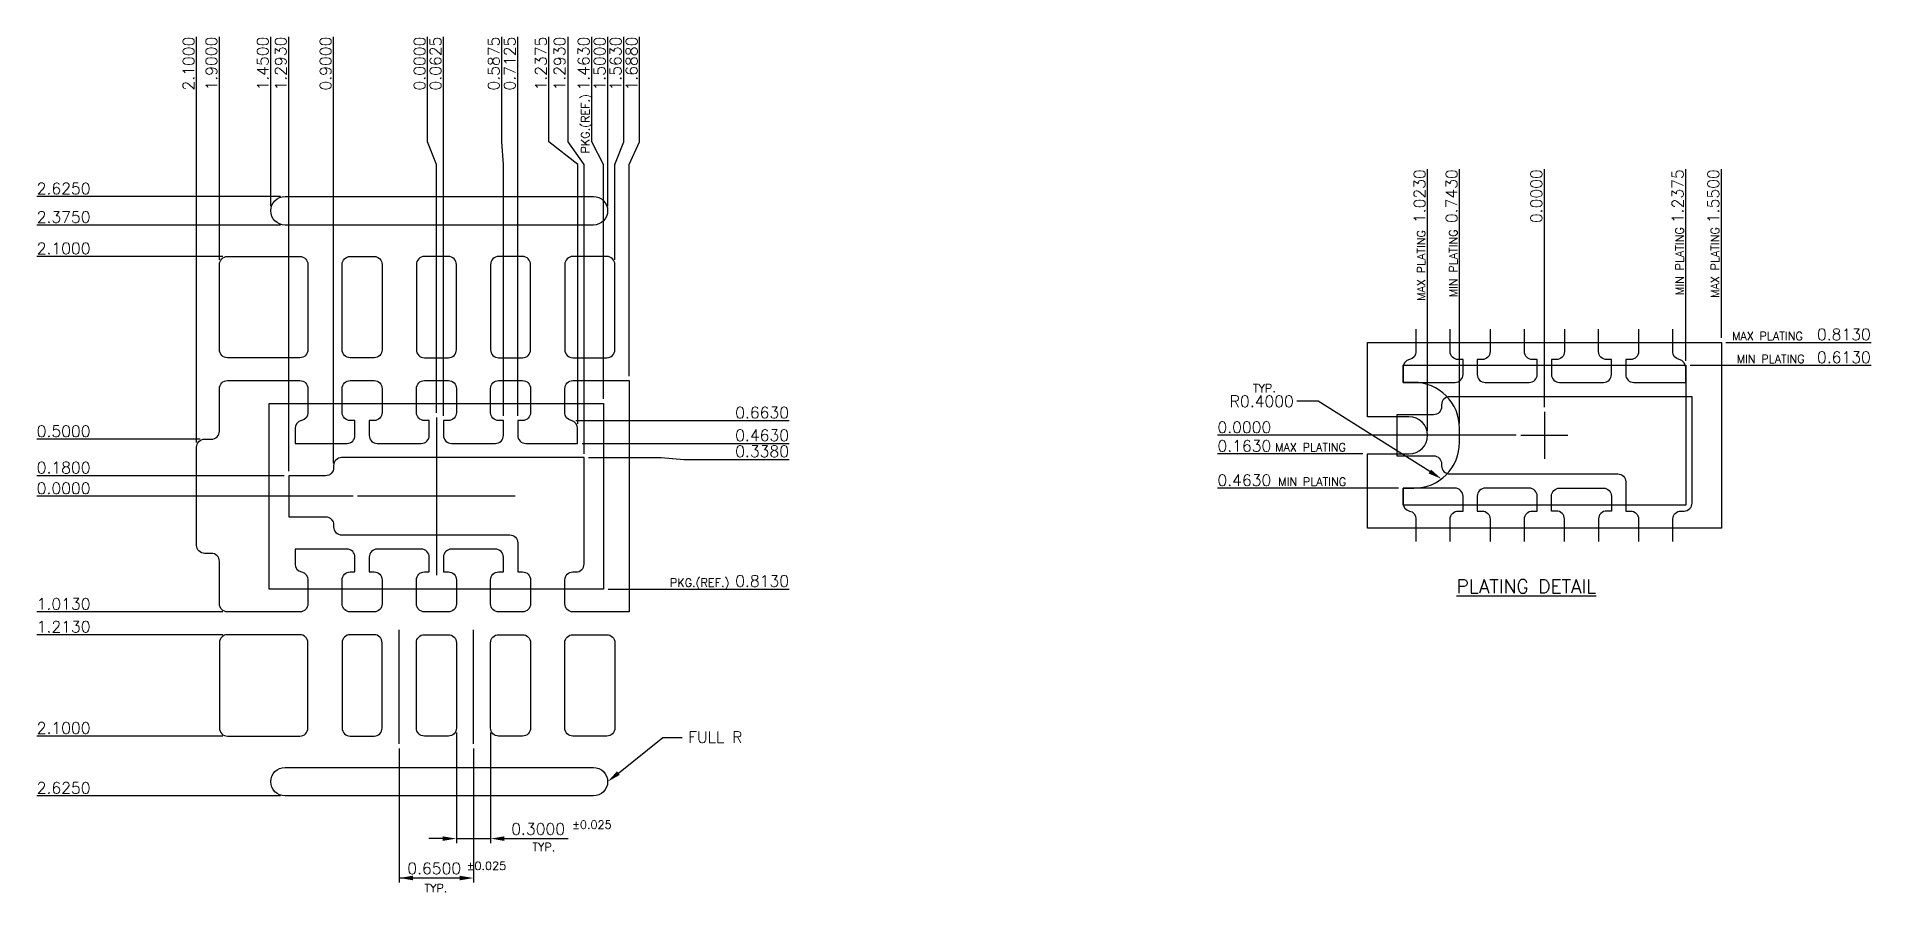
# Model space of a CAD drawing. Extents: x -96 to 305, y 141 to 328.
import ezdxf
from ezdxf.enums import TextEntityAlignment as Align
from ezdxf.lldxf.tags import DXFTag

# ---------------------------------------------------------------- set-up
doc = ezdxf.new("R2010")
doc.units = 0
doc.header["$LTSCALE"] = 8
doc.header["$MEASUREMENT"] = 0
for name, color, linetype in [('CEN', 2, 'CENTER'), ('COIN-LINE', 4, 'Continuous'), ('DIM', 7, 'Continuous'), ('LF-LINE', 1, 'Continuous'), ('PKG-OUT', 3, 'HIDDEN')]:
    doc.layers.add(name, color=color, linetype=linetype)
doc.styles.add('SIMPLEX', font='SIMPLEX.shx', dxfattribs={"height": 3})
tags = doc.linetypes.add('CENTER', pattern=[2, 1.25, -0.25, 0.25, -0.25]).pattern_tags.tags
tags[10:11] = [DXFTag(74, 4), DXFTag(75, 0), DXFTag(340, '0'), DXFTag(46, 1.0), DXFTag(50, 0.0), DXFTag(44, 0.0), DXFTag(45, 0.0)]
tags[8:9] = [DXFTag(74, 4), DXFTag(75, 0), DXFTag(340, '0'), DXFTag(46, 1.0), DXFTag(50, 0.0), DXFTag(44, 0.0), DXFTag(45, 0.0)]
tags[6:7] = [DXFTag(74, 4), DXFTag(75, 0), DXFTag(340, '0'), DXFTag(46, 1.0), DXFTag(50, 0.0), DXFTag(44, 0.0), DXFTag(45, 0.0)]
tags[4:5] = [DXFTag(74, 4), DXFTag(75, 0), DXFTag(340, '0'), DXFTag(46, 1.0), DXFTag(50, 0.0), DXFTag(44, 0.0), DXFTag(45, 0.0)]
tags = doc.linetypes.add('HIDDEN', pattern=[0.375, 0.25, -0.125]).pattern_tags.tags
tags[6:7] = [DXFTag(74, 4), DXFTag(75, 0), DXFTag(340, '0'), DXFTag(46, 1.0), DXFTag(50, 0.0), DXFTag(44, 0.0), DXFTag(45, 0.0)]
tags[4:5] = [DXFTag(74, 4), DXFTag(75, 0), DXFTag(340, '0'), DXFTag(46, 1.0), DXFTag(50, 0.0), DXFTag(44, 0.0), DXFTag(45, 0.0)]

# ---------------------------------------------------------------- blocks, each defined once
blk = doc.blocks.new('INT')
blk.add_lwpolyline([(1.688, -1.013), (1.195, -1.013, -0.414214), (1.125, -0.943), (1.125, -0.733, -0.414214), (1.195, -0.663), (1.223, -0.663, 0.414214), (1.293, -0.593), (1.293, 0.338), (-0.83, 0.338, 0.414214), (-0.9, 0.268), (-0.9, 0.25, -0.414214), (-0.97, 0.18), (-1.293, 0.18), (-1.293, -0.18), (-0.97, -0.18, -0.414214), (-0.9, -0.25), (-0.9, -0.268, 0.414214), (-0.83, -0.338), (0.643, -0.338, -0.414214), (0.712, -0.408), (0.712, -0.663), (0.755, -0.663, -0.414214), (0.825, -0.733), (0.825, -0.943, -0.414214), (0.755, -1.013), (0.545, -1.013, -0.414214), (0.475, -0.943), (0.475, -0.733, -0.414214), (0.545, -0.663), (0.587, -0.663), (0.587, -0.533, 0.414214), (0.517, -0.463), (0.133, -0.463, 0.414214), (0.062, -0.533), (0.062, -0.663), (0.105, -0.663, -0.414214), (0.175, -0.733), (0.175, -0.943, -0.414214), (0.105, -1.013), (-0.105, -1.013, -0.414214), (-0.175, -0.943), (-0.175, -0.733, -0.414214), (-0.105, -0.663), (-0.062, -0.663), (-0.062, -0.533, 0.414214), (-0.132, -0.463), (-0.518, -0.463, 0.414214), (-0.588, -0.533), (-0.588, -0.663), (-0.545, -0.663, -0.414214), (-0.475, -0.733), (-0.475, -0.943, -0.414214), (-0.545, -1.013), (-0.755, -1.013, -0.414214), (-0.825, -0.943), (-0.825, -0.733, -0.414214), (-0.755, -0.663), (-0.713, -0.663), (-0.713, -0.533, 0.414214), (-0.782, -0.463), (-1.237, -0.463), (-1.237, -0.594, 0.357421), (-1.181, -0.663, -0.357421), (-1.125, -0.732), (-1.125, -0.943, -0.414214), (-1.195, -1.013), (-1.83, -1.013, -0.414214), (-1.9, -0.943), (-1.9, -0.57, 0.414214), (-1.97, -0.5), (-2.03, -0.5, -0.414214), (-2.1, -0.43), (-2.1, 0.43, -0.414214), (-2.03, 0.5), (-1.97, 0.5, 0.414214), (-1.9, 0.57), (-1.9, 0.943, -0.414214), (-1.83, 1.013), (-1.195, 1.013, -0.414214), (-1.125, 0.943), (-1.125, 0.732, -0.357421), (-1.181, 0.663, 0.357421), (-1.237, 0.594), (-1.237, 0.463), (-0.782, 0.463, 0.414214), (-0.713, 0.533), (-0.713, 0.663), (-0.755, 0.663, -0.414214), (-0.825, 0.733), (-0.825, 0.943, -0.414214), (-0.755, 1.013), (-0.545, 1.013, -0.414214), (-0.475, 0.943), (-0.475, 0.733, -0.414214), (-0.545, 0.663), (-0.588, 0.663), (-0.588, 0.533, 0.414214), (-0.518, 0.463), (-0.132, 0.463, 0.414214), (-0.062, 0.533), (-0.062, 0.663), (-0.105, 0.663, -0.414214), (-0.175, 0.733), (-0.175, 0.943, -0.414214), (-0.105, 1.013), (0.105, 1.013, -0.414214), (0.175, 0.943), (0.175, 0.733, -0.414214), (0.105, 0.663), (0.062, 0.663), (0.062, 0.533, 0.414214), (0.133, 0.463), (0.517, 0.463, 0.414214), (0.587, 0.533), (0.587, 0.663), (0.545, 0.663, -0.414214), (0.475, 0.733), (0.475, 0.943, -0.414214), (0.545, 1.013), (0.755, 1.013, -0.414214), (0.825, 0.943), (0.825, 0.733, -0.414214), (0.755, 0.663), (0.712, 0.663), (0.712, 0.533, 0.414214), (0.783, 0.463), (1.237, 0.463), (1.237, 0.594, 0.357421), (1.181, 0.663, -0.357421), (1.125, 0.732), (1.125, 0.943, -0.414214), (1.195, 1.013), (1.688, 1.013)], format="xyb")
at = {"layer": 'PKG-OUT'}
blk.add_lwpolyline([(-1.463, 0.813), (1.463, 0.813), (1.463, -0.813), (-1.463, -0.813)], close=True, dxfattribs=at)

msp = doc.modelspace()

# ---------------------------------------------------------------- linework, layer by layer
at = {"layer": 'CEN'}
for p, q in [((33.3, 253.06), (33.3, 202.41)), ((233.66, 246.22), (233.66, 235.94)), ((-8.9, 244.98), (-8.9, 210.48)), ((228.52, 241.08), (238.8, 241.08)), ((8.35, 227.73), (-26.15, 227.73)), ((-17.03, 173.49), (-17.03, 198.48)), ((-0.78, 173.49), (-0.78, 198.48))]:
    msp.add_line(p, q, dxfattribs=at)
at = {"layer": 'COIN-LINE'}
for p, q in [((-61.4, 300.36), (-61.4, 305.36)), ((-56.4, 300.36), (-56.4, 305.36)), ((-45.15, 300.36), (-45.15, 305.36)), ((-41.23, 300.36), (-41.23, 305.36)), ((-31.4, 300.36), (-31.4, 305.36)), ((-8.9, 300.36), (-10.84, 305.36)), ((-7.34, 300.36), (-7.34, 305.36)), ((5.79, 300.36), (5.41, 305.36)), ((8.91, 300.36), (8.91, 305.36)), ((22.04, 300.36), (15.74, 305.36)), ((23.42, 300.36), (19.92, 305.36)), ((27.67, 300.36), (25.1, 305.36)), ((28.6, 300.36), (28.6, 305.36)), ((30.17, 300.36), (32.1, 305.36)), ((33.3, 300.36), (35.6, 305.36)), ((-68.4, 293.36), (-73.4, 293.36)), ((-68.4, 287.11), (-73.4, 287.11)), ((-68.4, 280.23), (-73.4, 280.23)), ((208.09, 271.33), (208.09, 276.33)), ((215.09, 271.33), (215.09, 276.33)), ((233.66, 271.33), (233.66, 276.33)), ((264.6, 271.33), (264.6, 276.33)), ((272.41, 271.33), (272.41, 276.33)), ((277.24, 261.4), (282.24, 261.4)), ((277.24, 256.4), (282.24, 256.4)), ((40.3, 244.31), (45.3, 244.31)), ((190.09, 241.08), (185.09, 241.08)), ((-68.4, 240.23), (-73.4, 240.23)), ((40.3, 239.31), (45.3, 239.31)), ((190.09, 237), (185.09, 237)), ((40.3, 236.18), (45.3, 235.81)), ((-68.4, 232.23), (-73.4, 232.23)), ((190.09, 229.5), (185.09, 229.5)), ((-68.4, 227.73), (-73.4, 227.73)), ((40.3, 207.41), (45.3, 207.41)), ((-68.4, 202.41), (-73.4, 202.41)), ((-68.4, 197.41), (-73.4, 197.41)), ((-68.4, 175.23), (-73.4, 175.23)), ((-68.4, 162.11), (-73.4, 162.11))]:
    msp.add_line(p, q, dxfattribs=at)
at = {"layer": 'DIM'}
for p, q in [((-61.4, 305.36), (-61.4, 328.36)), ((-56.4, 305.36), (-56.4, 328.36)), ((-45.15, 305.36), (-45.15, 328.36)), ((-41.23, 305.36), (-41.23, 328.36)), ((-31.4, 305.36), (-31.4, 328.36)), ((-10.84, 305.36), (-10.84, 328.36)), ((-7.34, 305.36), (-7.34, 328.36)), ((5.41, 305.36), (5.41, 328.36)), ((8.91, 305.36), (8.91, 328.36)), ((15.74, 305.36), (15.74, 328.36)), ((19.92, 305.36), (19.92, 328.36)), ((25.1, 305.36), (25.1, 328.36)), ((28.6, 305.36), (28.6, 328.36)), ((32.1, 305.36), (32.1, 328.36)), ((35.6, 305.36), (35.6, 328.36)), ((-61.4, 239.48), (-61.4, 300.36)), ((-56.4, 279.48), (-56.4, 300.36)), ((-45.15, 291.23), (-45.15, 300.36)), ((-41.23, 233.23), (-41.23, 300.36)), ((-31.4, 234.98), (-31.4, 300.36)), ((-8.9, 245.98), (-8.9, 300.36)), ((-7.34, 245.31), (-7.34, 300.36)), ((5.79, 245.31), (5.79, 300.36)), ((8.91, 245.31), (8.91, 300.36)), ((22.04, 243.59), (22.04, 300.36)), ((23.42, 237.01), (23.42, 300.36)), ((27.67, 249.06), (27.67, 300.36)), ((28.6, 291.23), (28.6, 300.36)), ((30.17, 279.48), (30.17, 300.36)), ((33.3, 254.06), (33.3, 300.36)), ((208.09, 276.33), (208.09, 299.33)), ((215.09, 276.33), (215.09, 299.33)), ((233.66, 276.33), (233.66, 299.33)), ((264.6, 276.33), (264.6, 299.33)), ((272.41, 276.33), (272.41, 299.33)), ((-73.4, 293.36), (-96.4, 293.36)), ((-43.03, 293.36), (-68.4, 293.36)), ((-73.4, 287.11), (-96.4, 287.11)), ((-43.03, 287.11), (-68.4, 287.11)), ((-73.4, 280.23), (-96.4, 280.23)), ((-55.65, 280.23), (-68.4, 280.23)), ((208.09, 242.08), (208.09, 271.33)), ((215.09, 243.65), (215.09, 271.33)), ((233.66, 247.22), (233.66, 271.33)), ((264.6, 257.4), (264.6, 271.33)), ((272.41, 262.4), (272.41, 271.33)), ((273.41, 261.4), (277.24, 261.4)), ((282.24, 261.4), (305.24, 261.4)), ((265.6, 256.4), (277.24, 256.4)), ((282.24, 256.4), (305.24, 256.4)), ((184.11, 248.55), (179.5, 248.55)), ((208.59, 233.14), (184.11, 248.55)), ((21.63, 244.31), (40.3, 244.31)), ((45.3, 244.31), (68.3, 244.31)), ((185.09, 241.08), (162.09, 241.08)), ((227.52, 241.08), (190.09, 241.08)), ((-73.4, 240.23), (-96.4, 240.23)), ((-60.65, 240.23), (-68.4, 240.23)), ((23.04, 239.31), (40.3, 239.31)), ((45.3, 239.31), (68.3, 239.31)), ((185.09, 237), (162.09, 237)), ((193.91, 237), (190.09, 237)), ((24.42, 236.18), (40.3, 236.18)), ((45.3, 235.81), (68.3, 235.81)), ((-73.4, 232.23), (-96.4, 232.23)), ((-42.23, 232.23), (-68.4, 232.23)), ((185.09, 229.5), (162.09, 229.5)), ((201.72, 229.5), (190.09, 229.5)), ((-73.4, 227.73), (-96.4, 227.73)), ((-27.15, 227.73), (-68.4, 227.73)), ((28.67, 207.41), (40.3, 207.41)), ((45.3, 207.41), (68.3, 207.41)), ((-73.4, 202.41), (-96.4, 202.41)), ((-55.65, 202.41), (-68.4, 202.41)), ((-73.4, 197.41), (-96.4, 197.41)), ((-55.65, 197.41), (-68.4, 197.41)), ((-73.4, 175.23), (-96.4, 175.23)), ((-55.65, 175.23), (-68.4, 175.23)), ((-4.53, 175.98), (-4.53, 151.77)), ((2.97, 175.98), (2.97, 151.77)), ((30.94, 167.11), (40.65, 174.89)), ((40.65, 174.89), (44.93, 174.89)), ((-17.03, 172.49), (-17.03, 143.14)), ((-0.78, 172.49), (-0.78, 143.14)), ((-73.4, 162.11), (-96.4, 162.11)), ((-43.03, 162.11), (-68.4, 162.11)), ((-7.53, 152.77), (-10.53, 152.77)), ((-4.53, 152.77), (2.97, 152.77)), ((5.97, 152.77), (19.97, 152.77)), ((-3.78, 144.14), (-17.03, 144.14))]:
    msp.add_line(p, q, dxfattribs=at)
for points in [[(211.13, 231.54), (208.86, 233.56), (208.33, 232.71)], [(28.6, 165.23), (31.25, 166.72), (30.63, 167.5)], [(-4.53, 152.77), (-7.53, 152.27), (-7.53, 153.27)], [(2.97, 152.77), (5.97, 152.27), (5.97, 153.27)], [(-17.03, 144.14), (-14.03, 143.64), (-14.03, 144.64)], [(-0.78, 144.14), (-3.78, 143.64), (-3.78, 144.64)]]:
    msp.add_solid(points, dxfattribs=at)
at = {"layer": 'LF-LINE'}
for points in [[(-42.03, 287.11, -1), (-42.03, 293.36), (25.47, 293.36, -1), (25.47, 287.11)], [(-54.65, 258.06, -0.414214), (-56.4, 259.81), (-56.4, 278.48, -0.414214), (-54.65, 280.23), (-38.78, 280.23, -0.414214), (-37.03, 278.48), (-37.03, 259.81, -0.414214), (-38.78, 258.06)], [(-27.78, 258.06, -0.414214), (-29.53, 259.81), (-29.53, 278.48, -0.414214), (-27.78, 280.23), (-22.53, 280.23, -0.414214), (-20.78, 278.48), (-20.78, 259.81, -0.414214), (-22.53, 258.06)], [(-6.28, 258.06, 0.414214), (-4.53, 259.81), (-4.53, 278.48, 0.414214), (-6.28, 280.23), (-11.53, 280.23, 0.414214), (-13.28, 278.48), (-13.28, 259.81, 0.414214), (-11.53, 258.06)], [(9.97, 258.06, 0.414214), (11.72, 259.81), (11.72, 278.48, 0.414214), (9.97, 280.23), (4.72, 280.23, 0.414214), (2.97, 278.48), (2.97, 259.81, 0.414214), (4.72, 258.06)], [(28.42, 258.06, 0.414214), (30.17, 259.81), (30.17, 278.48, 0.414214), (28.42, 280.23), (20.97, 280.23, 0.414214), (19.22, 278.48), (19.22, 259.81, 0.414214), (20.97, 258.06)], [(-54.65, 197.41, 0.414214), (-56.4, 195.66), (-56.4, 176.98, 0.414214), (-54.65, 175.23), (-38.78, 175.23, 0.414214), (-37.03, 176.98), (-37.03, 195.66, 0.414214), (-38.78, 197.41)], [(-27.78, 197.41, 0.414214), (-29.53, 195.66), (-29.53, 176.98, 0.414214), (-27.78, 175.23), (-22.53, 175.23, 0.414214), (-20.78, 176.98), (-20.78, 195.66, 0.414214), (-22.53, 197.41)], [(-6.28, 197.41, -0.414214), (-4.53, 195.66), (-4.53, 176.98, -0.414214), (-6.28, 175.23), (-11.53, 175.23, -0.414214), (-13.28, 176.98), (-13.28, 195.66, -0.414214), (-11.53, 197.41)], [(9.97, 197.41, -0.414214), (11.72, 195.66), (11.72, 176.98, -0.414214), (9.97, 175.23), (4.72, 175.23, -0.414214), (2.97, 176.98), (2.97, 195.66, -0.414214), (4.72, 197.41)], [(28.42, 197.41, -0.414214), (30.17, 195.66), (30.17, 176.98, -0.414214), (28.42, 175.23), (20.97, 175.23, -0.414214), (19.22, 176.98), (19.22, 195.66, -0.414214), (20.97, 197.41)], [(-42.03, 162.11, -1), (-42.03, 168.36), (25.47, 168.36, -1), (25.47, 162.11)]]:
    msp.add_lwpolyline(points, format="xyb", close=True, dxfattribs=at)
for points in [[(205.54, 264.33), (205.54, 259.37, -0.357421), (204.13, 257.65, 0.357421), (202.72, 255.94), (202.72, 252.65), (214.1, 252.65, 0.414214), (215.85, 254.4), (215.85, 257.65), (214.79, 257.65, -0.414214), (213.04, 259.4), (213.04, 264.33)], [(221.79, 264.33), (221.79, 259.4, -0.414214), (220.04, 257.65), (218.97, 257.65), (218.97, 254.4, 0.414214), (220.72, 252.65), (230.35, 252.65, 0.414214), (232.1, 254.4), (232.1, 257.65), (231.04, 257.65, -0.414214), (229.29, 259.4), (229.29, 264.33)], [(238.04, 264.33), (238.04, 259.4, -0.414214), (236.29, 257.65), (235.22, 257.65), (235.22, 254.4, 0.414214), (236.97, 252.65), (246.6, 252.65, 0.414214), (248.35, 254.4), (248.35, 257.65), (247.29, 257.65, -0.414214), (245.54, 259.4), (245.54, 264.33)], [(254.29, 264.33), (254.29, 259.4, -0.414214), (252.54, 257.65), (251.47, 257.65), (251.47, 254.4, 0.414214), (253.22, 252.65), (264.6, 252.65), (264.6, 255.94, 0.357421), (263.19, 257.65, -0.357421), (261.79, 259.37), (261.79, 264.33)], [(261.79, 217.83), (261.79, 222.75, -0.414214), (263.54, 224.5), (264.24, 224.5, 0.414214), (265.99, 226.25), (265.99, 249.53), (212.91, 249.53, 0.414214), (211.16, 247.78), (211.16, 247.33, -0.414214), (209.41, 245.58), (201.34, 245.58), (201.34, 236.58), (209.41, 236.58, -0.414214), (211.16, 234.83), (211.16, 234.38, 0.414214), (212.91, 232.63), (249.72, 232.63, -0.414214), (251.47, 230.88), (251.47, 224.5), (252.54, 224.5, -0.414214), (254.29, 222.75), (254.29, 217.83)], [(213.04, 217.83), (213.04, 222.75, -0.414214), (214.79, 224.5), (215.85, 224.5), (215.85, 227.75, 0.414214), (214.1, 229.5), (202.72, 229.5), (202.72, 226.22, 0.357421), (204.13, 224.5, -0.357421), (205.54, 222.79), (205.54, 217.83)], [(229.29, 217.83), (229.29, 222.75, -0.414214), (231.04, 224.5), (232.1, 224.5), (232.1, 227.75, 0.414214), (230.35, 229.5), (220.72, 229.5, 0.414214), (218.97, 227.75), (218.97, 224.5), (220.04, 224.5, -0.414214), (221.79, 222.75), (221.79, 217.83)], [(238.04, 217.83), (238.04, 222.75, 0.414214), (236.29, 224.5), (235.22, 224.5), (235.22, 227.75, -0.414214), (236.97, 229.5), (246.6, 229.5, -0.414214), (248.35, 227.75), (248.35, 224.5), (247.29, 224.5, 0.414214), (245.54, 222.75), (245.54, 217.83)]]:
    msp.add_lwpolyline(points, format="xyb", dxfattribs=at)
at = {"layer": 'PKG-OUT'}
for points in [[(204.01, 245.15), (194.91, 245.15), (194.91, 261.4), (272.41, 261.4), (272.41, 220.75), (194.91, 220.75), (194.91, 237), (204.01, 237, 1)], [(202.72, 225.75), (202.72, 229.5), (205.09, 229.5, 0.414214), (215.09, 239.5), (215.09, 242.65, 0.414214), (205.09, 252.65), (202.72, 252.65), (202.72, 256.4), (264.6, 256.4), (264.6, 225.75)]]:
    msp.add_lwpolyline(points, format="xyb", close=True, dxfattribs=at)

# ---------------------------------------------------------------- block references
at = {"layer": 'LF-LINE', "xscale": 25, "yscale": 25, "zscale": 25}
msp.add_blockref('INT', (-8.9, 227.73), dxfattribs=at)

# ---------------------------------------------------------------- texts
at = {"layer": 'DIM', "style": 'SIMPLEX'}
for s, height, p in [('2.1000', 2.5, (-61.9, 328.36)), ('1.9000', 2.5, (-56.9, 328.36)), ('1.4500', 2.5, (-45.65, 328.36)), ('1.2930', 2.5, (-41.73, 328.36)), ('0.9000', 2.5, (-31.9, 328.36)), ('0.0000', 2.5, (-11.34, 328.36)), ('0.0625', 2.5, (-7.84, 328.36)), ('0.5875', 2.5, (4.91, 328.36)), ('0.7125', 2.5, (8.41, 328.36)), ('1.2375', 2.5, (15.24, 328.36)), ('1.2930', 2.5, (19.32, 328.36)), ('1.4630', 2.5, (24.6, 328.36)), ('1.5000', 2.5, (28.1, 328.36)), ('1.5630', 2.5, (31.6, 328.36)), ('1.6880', 2.5, (35.1, 328.36)), ('PKG.(REF.)', 1.8, (24.6, 315.81)), ('1.0230', 2.5, (207.59, 299.33)), ('0.7430', 2.5, (214.59, 299.33)), ('0.0000', 2.5, (233.16, 299.33)), ('1.2375', 2.5, (264.1, 299.33)), ('1.5500', 2.5, (271.91, 299.33)), ('MAX PLATING', 1.8, (207.59, 286.02)), ('MIN PLATING', 1.8, (214.61, 286.17)), ('MIN PLATING', 1.8, (264.16, 286.66)), ('MAX PLATING', 1.8, (271.91, 286.66))]:
    msp.add_text(s, height=height, rotation=90, dxfattribs=at).set_placement(p, align=Align.RIGHT)
for s, height, p in [('2.6250', 2.5, (-96.4, 293.86)), ('2.3750', 2.5, (-96.4, 287.61)), ('2.1000', 2.5, (-96.4, 280.73)), ('MAX PLATING', 1.8, (274.74, 261.9)), ('0.8130', 2.5, (293.34, 261.9)), ('MIN PLATING', 1.8, (275.75, 256.9)), ('0.6130', 2.5, (293.34, 256.9)), ('0.5000', 2.5, (-96.4, 240.73)), ('0.0000', 2.5, (162.09, 241.58)), ('0.1630', 2.5, (162.09, 237.5)), ('MAX PLATING', 1.8, (174.72, 237.55)), ('0.1800', 2.5, (-96.4, 232.73)), ('0.0000', 2.5, (-96.4, 228.23)), ('0.4630', 2.5, (162.09, 230)), ('MIN PLATING', 1.8, (175.39, 230)), ('1.0130', 2.5, (-96.4, 202.91)), ('1.2130', 2.5, (-96.4, 197.91)), ('2.1000', 2.5, (-96.4, 175.73)), ('2.6250', 2.5, (-96.4, 162.61))]:
    msp.add_text(s, height=height, dxfattribs=at).set_placement(p)
for s, height, p in [('0.6630', 2.5, (68.3, 244.81)), ('0.4630', 2.5, (68.3, 239.81)), ('0.3380', 2.5, (68.3, 236.31)), ('PKG.(REF.)', 1.8, (55.25, 207.91)), ('0.8130', 2.5, (68.3, 207.91))]:
    msp.add_text(s, height=height, dxfattribs=at).set_placement(p, align=Align.RIGHT)
for s, insert, char_height, attachment_point in [('R0.4000', (178.81, 248.51), 2.5, 6), ('TYP.', (174.87, 251.38), 1.8, 6), ('FULL R', (46.21, 173.71), 2.5, 7), ('%%p0.025', (25.15, 155.82), 1.8, 5), ('\\A1;0.3000', (13.38, 154.87), 2.5, 5), ('TYP.', (14.62, 150.91), 1.8, 5), ('\\A1;0.6500', (-9.37, 146.24), 2.5, 5), ('%%P0.025', (2.05, 146.81), 1.8, 5), ('TYP.', (-9.02, 141.91), 1.8, 5)]:
    msp.add_mtext(s, dxfattribs=dict(at, insert=insert, char_height=char_height, attachment_point=attachment_point))
at = {"layer": 'LF-LINE', "style": 'SIMPLEX'}
msp.add_text('%%UPLATING DETAIL', height=3, dxfattribs=at).set_placement((214.42, 206.52))

doc.saveas('drawing.dxf')
